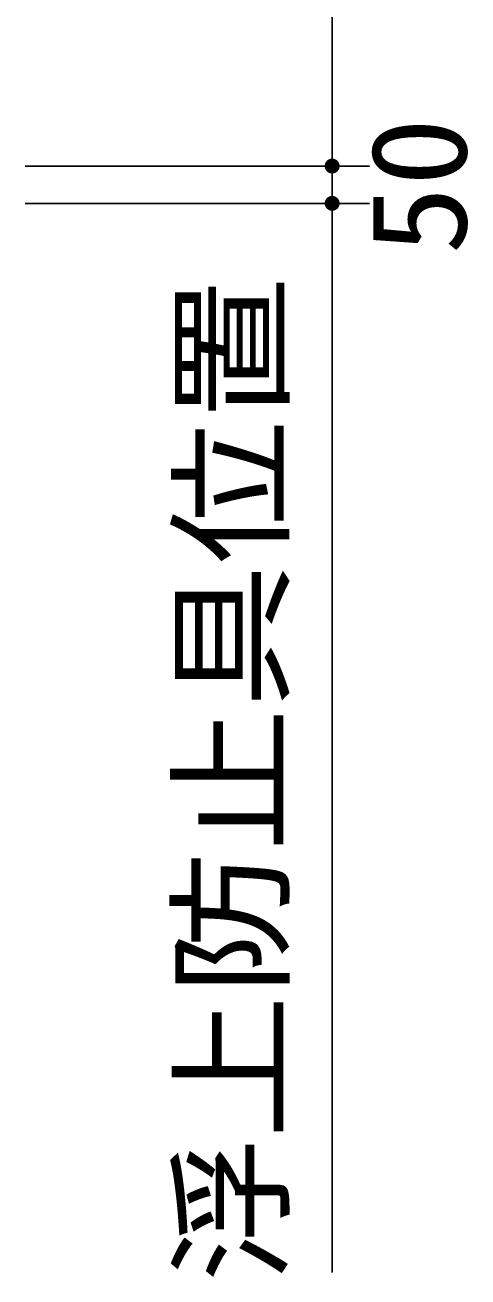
# Model space of a CAD drawing. Units: millimetres, scale not verified. Extents: x -14850 to 14850, y -10500 to 10500.
# Drawn here: x -4850 to -4256, y -1461 to 217 of the extents above; entities that cross this region are included whole.
import ezdxf
from ezdxf.enums import TextEntityAlignment as Align

# ---------------------------------------------------------------- set-up
doc = ezdxf.new("R2010")
doc.units = ezdxf.units.MM
doc.header["$LTSCALE"] = 50
doc.layers.add('0-4_製作', color=5, linetype='Continuous', lineweight=25)
doc.styles.add('ＭＳ ゴシック', font='')
doc.styles.get('ＭＳ ゴシック').set_extended_font_data('MS Gothic')

msp = doc.modelspace()

# ---------------------------------------------------------------- linework, layer by layer
at = {"layer": '0-4_製作', "color": 2}
for p, q in [((-4438.35, 2528.11), (-4438.35, 28.11)), ((-4388.35, 28.11), (-4849.93, 28.11)), ((-4438.35, 28.11), (-4438.35, -21.89)), ((-4388.35, -21.89), (-4849.93, -21.89)), ((-4438.35, -21.89), (-4438.35, -1454.57))]:
    msp.add_line(p, q, dxfattribs=at)
at = {"layer": '0-4_製作'}
for points in [[(-4446.05, 34.48), (-4438.35, 28.11), (-4446.79, 33.46)], [(-4445.19, 35.4), (-4438.35, 28.11), (-4446.05, 34.48)], [(-4444.23, 36.2), (-4438.35, 28.11), (-4445.19, 35.4)], [(-4443.16, 36.87), (-4438.35, 28.11), (-4444.23, 36.2)], [(-4442.03, 37.4), (-4438.35, 28.11), (-4443.16, 36.87)], [(-4440.83, 37.79), (-4438.35, 28.11), (-4442.03, 37.4)], [(-4439.6, 38.03), (-4438.35, 28.11), (-4440.83, 37.79)], [(-4438.35, 38.11), (-4438.35, 28.11), (-4439.6, 38.03)], [(-4437.72, 38.09), (-4438.35, 28.11), (-4438.35, 38.11)], [(-4437.72, 38.09), (-4428.35, 28.11), (-4438.35, 28.11)], [(-4436.47, 37.93), (-4428.35, 28.11), (-4437.72, 38.09)], [(-4435.26, 37.62), (-4428.35, 28.11), (-4436.47, 37.93)], [(-4434.09, 37.15), (-4428.35, 28.11), (-4435.26, 37.62)], [(-4432.99, 36.55), (-4428.35, 28.11), (-4434.09, 37.15)], [(-4431.97, 35.81), (-4428.35, 28.11), (-4432.99, 36.55)], [(-4431.06, 34.95), (-4428.35, 28.11), (-4431.97, 35.81)], [(-4430.26, 33.98), (-4428.35, 28.11), (-4431.06, 34.95)], [(-4429.58, 32.92), (-4428.35, 28.11), (-4430.26, 33.98)], [(-4448.33, 28.73), (-4438.35, 28.11), (-4448.35, 28.11)], [(-4438.35, 28.11), (-4448.27, 26.85), (-4448.35, 28.11)], [(-4448.17, 29.98), (-4438.35, 28.11), (-4448.33, 28.73)], [(-4438.35, 28.11), (-4448.03, 25.62), (-4448.27, 26.85)], [(-4447.86, 31.2), (-4438.35, 28.11), (-4448.17, 29.98)], [(-4438.35, 28.11), (-4447.65, 24.43), (-4448.03, 25.62)], [(-4447.4, 32.36), (-4438.35, 28.11), (-4447.86, 31.2)], [(-4438.35, 28.11), (-4447.11, 23.29), (-4447.65, 24.43)], [(-4446.79, 33.46), (-4438.35, 28.11), (-4447.4, 32.36)], [(-4438.35, 28.11), (-4446.44, 22.23), (-4447.11, 23.29)], [(-4438.35, 28.11), (-4445.64, 21.26), (-4446.44, 22.23)], [(-4438.35, 28.11), (-4444.72, 20.4), (-4445.64, 21.26)], [(-4438.35, 28.11), (-4443.71, 19.66), (-4444.72, 20.4)], [(-4438.35, 28.11), (-4442.61, 19.06), (-4443.71, 19.66)], [(-4438.35, 28.11), (-4441.44, 18.6), (-4442.61, 19.06)], [(-4438.35, 28.11), (-4440.22, 18.28), (-4441.44, 18.6)], [(-4438.35, 28.11), (-4438.98, 18.13), (-4440.22, 18.28)], [(-4438.35, 28.11), (-4438.35, 18.11), (-4438.98, 18.13)], [(-4428.35, 28.11), (-4438.35, 18.11), (-4438.35, 28.11)], [(-4428.35, 28.11), (-4437.09, 18.19), (-4438.35, 18.11)], [(-4428.35, 28.11), (-4435.86, 18.42), (-4437.09, 18.19)], [(-4428.35, 28.11), (-4434.67, 18.81), (-4435.86, 18.42)], [(-4428.35, 28.11), (-4433.53, 19.34), (-4434.67, 18.81)], [(-4428.35, 28.11), (-4432.47, 20.02), (-4433.53, 19.34)], [(-4428.35, 28.11), (-4431.5, 20.82), (-4432.47, 20.02)], [(-4428.35, 28.11), (-4430.64, 21.73), (-4431.5, 20.82)], [(-4428.35, 28.11), (-4429.9, 22.75), (-4430.64, 21.73)], [(-4428.35, 28.11), (-4429.3, 23.85), (-4429.9, 22.75)], [(-4429.05, 31.79), (-4428.35, 28.11), (-4429.58, 32.92)], [(-4428.35, 28.11), (-4428.84, 25.02), (-4429.3, 23.85)], [(-4428.66, 30.59), (-4428.35, 28.11), (-4429.05, 31.79)], [(-4428.35, 28.11), (-4428.52, 26.23), (-4428.84, 25.02)], [(-4428.43, 29.36), (-4428.35, 28.11), (-4428.66, 30.59)], [(-4428.35, 28.11), (-4428.37, 27.48), (-4428.52, 26.23)], [(-4446.79, -16.54), (-4438.35, -21.89), (-4447.4, -17.64)], [(-4446.05, -15.52), (-4438.35, -21.89), (-4446.79, -16.54)], [(-4445.19, -14.6), (-4438.35, -21.89), (-4446.05, -15.52)], [(-4444.23, -13.8), (-4438.35, -21.89), (-4445.19, -14.6)], [(-4443.16, -13.13), (-4438.35, -21.89), (-4444.23, -13.8)], [(-4442.03, -12.6), (-4438.35, -21.89), (-4443.16, -13.13)], [(-4440.83, -12.21), (-4438.35, -21.89), (-4442.03, -12.6)], [(-4439.6, -11.97), (-4438.35, -21.89), (-4440.83, -12.21)], [(-4438.35, -11.89), (-4438.35, -21.89), (-4439.6, -11.97)], [(-4438.35, -11.89), (-4428.35, -21.89), (-4438.35, -21.89)], [(-4437.72, -11.91), (-4428.35, -21.89), (-4438.35, -11.89)], [(-4436.47, -12.07), (-4428.35, -21.89), (-4437.72, -11.91)], [(-4435.26, -12.38), (-4428.35, -21.89), (-4436.47, -12.07)], [(-4434.09, -12.85), (-4428.35, -21.89), (-4435.26, -12.38)], [(-4432.99, -13.45), (-4428.35, -21.89), (-4434.09, -12.85)], [(-4431.97, -14.19), (-4428.35, -21.89), (-4432.99, -13.45)], [(-4431.06, -15.05), (-4428.35, -21.89), (-4431.97, -14.19)], [(-4430.26, -16.02), (-4428.35, -21.89), (-4431.06, -15.05)], [(-4429.58, -17.08), (-4428.35, -21.89), (-4430.26, -16.02)], [(-4448.33, -21.27), (-4438.35, -21.89), (-4448.35, -21.89)], [(-4438.35, -21.89), (-4448.27, -23.15), (-4448.35, -21.89)], [(-4448.17, -20.02), (-4438.35, -21.89), (-4448.33, -21.27)], [(-4438.35, -21.89), (-4448.03, -24.38), (-4448.27, -23.15)], [(-4447.86, -18.8), (-4438.35, -21.89), (-4448.17, -20.02)], [(-4438.35, -21.89), (-4447.65, -25.57), (-4448.03, -24.38)], [(-4447.4, -17.64), (-4438.35, -21.89), (-4447.86, -18.8)], [(-4438.35, -21.89), (-4447.11, -26.71), (-4447.65, -25.57)], [(-4438.35, -21.89), (-4446.44, -27.77), (-4447.11, -26.71)], [(-4438.35, -21.89), (-4445.64, -28.74), (-4446.44, -27.77)], [(-4438.35, -21.89), (-4444.72, -29.6), (-4445.64, -28.74)], [(-4438.35, -21.89), (-4443.71, -30.34), (-4444.72, -29.6)], [(-4438.35, -21.89), (-4442.61, -30.94), (-4443.71, -30.34)], [(-4438.35, -21.89), (-4441.44, -31.4), (-4442.61, -30.94)], [(-4438.35, -21.89), (-4440.22, -31.72), (-4441.44, -31.4)], [(-4438.35, -21.89), (-4438.98, -31.87), (-4440.22, -31.72)], [(-4438.35, -21.89), (-4438.35, -31.89), (-4438.98, -31.87)], [(-4438.35, -21.89), (-4437.09, -31.81), (-4438.35, -31.89)], [(-4428.35, -21.89), (-4437.09, -31.81), (-4438.35, -21.89)], [(-4428.35, -21.89), (-4435.86, -31.58), (-4437.09, -31.81)], [(-4428.35, -21.89), (-4434.67, -31.19), (-4435.86, -31.58)], [(-4428.35, -21.89), (-4433.53, -30.66), (-4434.67, -31.19)], [(-4428.35, -21.89), (-4432.47, -29.98), (-4433.53, -30.66)], [(-4428.35, -21.89), (-4431.5, -29.18), (-4432.47, -29.98)], [(-4428.35, -21.89), (-4430.64, -28.27), (-4431.5, -29.18)], [(-4428.35, -21.89), (-4429.9, -27.25), (-4430.64, -28.27)], [(-4428.35, -21.89), (-4429.3, -26.15), (-4429.9, -27.25)], [(-4429.05, -18.21), (-4428.35, -21.89), (-4429.58, -17.08)], [(-4428.35, -21.89), (-4428.84, -24.98), (-4429.3, -26.15)], [(-4428.66, -19.41), (-4428.35, -21.89), (-4429.05, -18.21)], [(-4428.35, -21.89), (-4428.52, -23.77), (-4428.84, -24.98)], [(-4428.43, -20.64), (-4428.35, -21.89), (-4428.66, -19.41)], [(-4428.35, -21.89), (-4428.37, -22.52), (-4428.52, -23.77)]]:
    msp.add_solid(points, dxfattribs=at)

# ---------------------------------------------------------------- texts
at = {"layer": '0-4_製作', "color": 4, "style": 'ＭＳ ゴシック'}
for s, height, width, p in [('50', 128.4, 1.05, (-4219.95, -90.64)), ('浮上防止具位置', 128.3, 1.1, (-4470.77, -1468.02))]:
    msp.add_text(s, height=height, rotation=90, dxfattribs=dict(at, width=width)).set_placement(p, align=Align.BOTTOM_LEFT)

doc.saveas('drawing.dxf')
